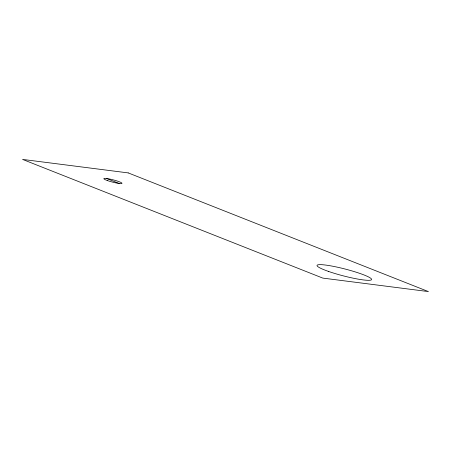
<?xml version="1.0" encoding="UTF-8"?>
<svg xmlns="http://www.w3.org/2000/svg" width="451" height="451" viewBox="0 0 451 451"><rect width="100%" height="100%" fill="white"/><g stroke="black" fill="none" stroke-linecap="round" stroke-linejoin="round"><path stroke-width="0.68" d="M106.656 178.517L119.165 183.467M128.219 172.908L22.55 159.406L322.781 278.092L428.45 291.594L128.219 172.908M328.441 271.401A28.171 3.529 14.5 0 0 371.5 279.744A28.171 3.529 14.5 0 0 333.092 266.299A28.171 3.529 14.5 0 0 328.441 271.401M107.733 180.676A9.392 1.178 14.5 0 0 121.979 183.394A9.392 1.178 14.5 0 0 109.024 178.906A9.392 1.178 14.5 0 0 107.733 180.676"/></g></svg>
